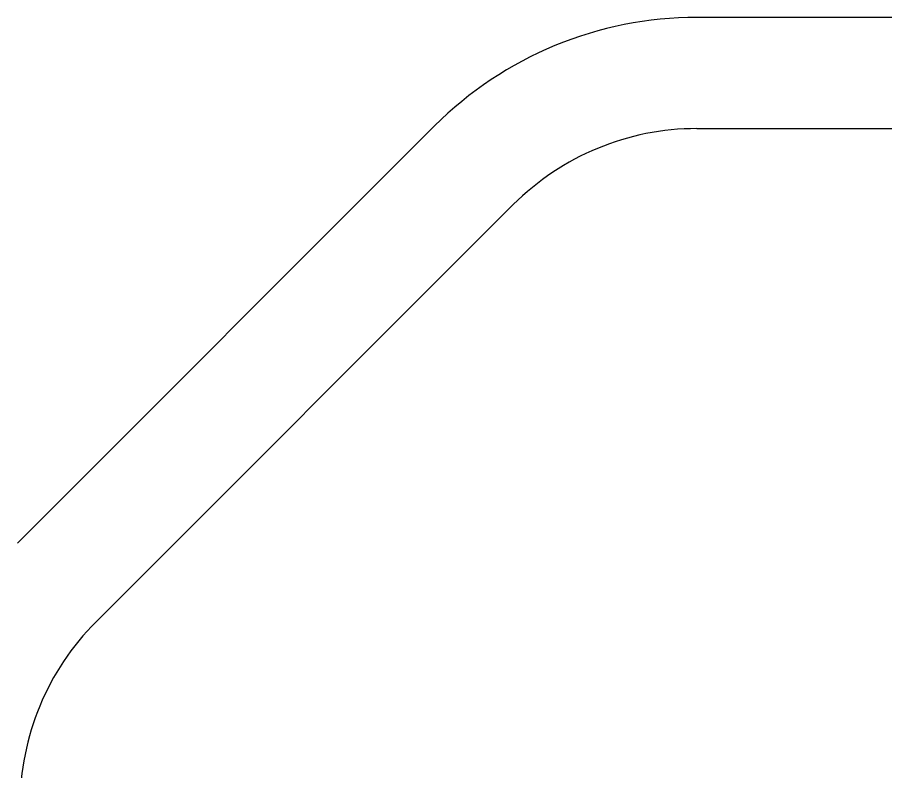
# Model space of a CAD drawing. Extents: x 1382187 to 1725648, y 860327 to 1571294.
# Drawn here: x 1506070 to 1506627, y 1247753 to 1248237 of the extents above; entities that cross this region are included whole.
import ezdxf

# ---------------------------------------------------------------- set-up
doc = ezdxf.new("R2010")
doc.units = 0
doc.header["$LTSCALE"] = 1000
doc.header["$MEASUREMENT"] = 0

msp = doc.modelspace()

# ---------------------------------------------------------------- linework, layer by layer
at = {"linetype": 'Continuous'}
for p, q in [((1507101.37, 1248236.97), (1506506.05, 1248236.97)), ((1506337.67, 1248167.22), (1506069.78, 1247899.33)), ((1506506.05, 1248165.53), (1507101.37, 1248165.53)), ((1506120.29, 1247848.81), (1506388.19, 1248116.71))]:
    msp.add_line(p, q, dxfattribs=at)
for centre, radius, start, end in [((1506506.05, 1247998.84), 238.13, 90, 135), ((1506506.05, 1247998.84), 166.69, 90, 135), ((1506238.16, 1247730.94), 166.69, 135, 180)]:
    msp.add_arc(centre, radius, start, end, dxfattribs=at)

doc.saveas('drawing.dxf')
